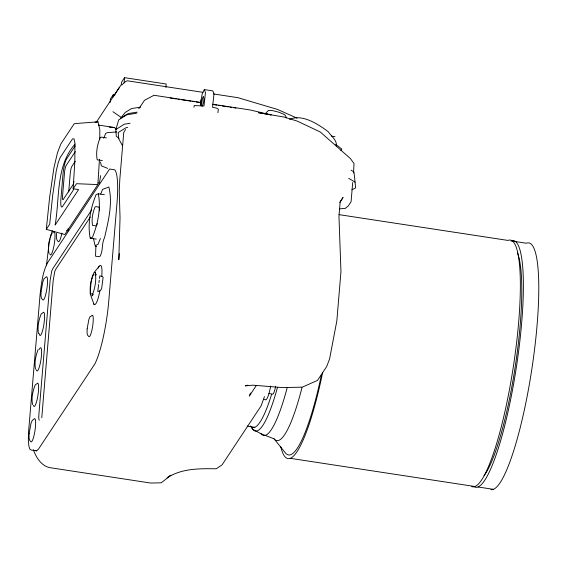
<?xml version="1.0" encoding="UTF-8"?>
<svg xmlns="http://www.w3.org/2000/svg" width="567" height="567" viewBox="0 0 567 567"><rect width="100%" height="100%" fill="white"/><g stroke="black" fill="none" stroke-linecap="round" stroke-linejoin="round"><path stroke-width="0.85" d="M99.785 139.276L99.827 129.595L97.992 121.82L76.821 123.457L74.185 123.776L60.839 143.947L57.494 152.665L53.978 167.563L49.648 197.153L46.303 229.352L64.815 234.547L97.871 184.587L99.445 159.455M56.53 233.278L56.424 237.644L56.948 239.933L58.203 241.577A11.794 2.091 -81.3 0 0 61.888 233.087M93.527 303.409A19.866 3.515 -81.3 0 0 98.304 297.795L99.912 290.914L101.592 288.872L103.144 277.242L101.862 276.384L102.01 270.09A19.866 3.515 -81.3 0 0 98.183 268.085M41.781 417.709L53.156 280.743L54.772 271.402L55.913 268.999L90.337 216.977M201.037 99.778L200.768 104.484L201.398 106.072M201.498 105.497L202.49 98.134L203.397 96.34C204.496 99.452 203.546 103.194 202.306 106.157M75.042 144.089C55.523 166.273 59.925 197.996 55.112 225.085L78.579 189.619L73.143 188.79L74.83 161.808L74.915 142.792L73.972 138.787L72.441 138.979L60.166 157.534L58.224 162.58L56.239 171.021L52.688 195.275L49.676 224.256L46.303 229.352M46.451 265.59L49.017 243.803M68.692 191.972L70.28 173.126A5.422 0.957 -81.3 0 1 71.846 166.429L75.255 161.283M110.133 102.436L110.423 99.012L113.301 94.661L115.037 94.923M113.301 94.661L113.102 96.978L121.473 84.334L121.664 82.017L124.549 77.665L166.181 84.015L165.89 87.438M124.116 82.803L124.549 77.665M119.318 253.605L118.801 259.785L120.041 217.572L119.247 191.036L119.807 179.441L123.755 132.423L125.548 129.588M352.702 182.51L351.086 201.689L348.195 206.062L345.218 208.408L339.668 208.847M353.503 172.921L354.035 163.587L350.441 158.583L320.206 131.941L297.356 121.161L284.393 117.1L258.41 112.67L271.175 114.91L250.146 109.963L212.547 104.222M68.047 228.806L67.834 230.826L66.481 230.62M91.004 282.848L90.139 293.635L93.98 304.316M98.672 284.528L97.737 291.495L99.912 290.914M98.906 282.784L99.253 280.169M99.487 278.425L99.835 275.81L101.862 276.384M193.957 107.312L194.19 105.561L204.007 105.986L205.452 92.485L204.304 89.607L212.852 90.911L214 93.789L212.547 107.291L216.474 108.077L218.352 109.247L217.884 112.748M200.342 104.938L202.213 93.718L204.304 89.607M100.671 175.642L99.402 183.127L98.048 182.921M49.131 242.981L50.109 238.835M50.498 237.176L52.27 230.656M91.11 282.054L92.449 276.32L93.931 272.734L99.048 266.476M264.463 396.609L261.103 405.88L222.08 464.848L216.289 468.789C199.492 468.54 181.723 468.321 167.116 477.846L169.653 475.94M119.113 138.249L116.285 136.293L115.838 129.552L118.723 119.857L126.618 114.86L136.562 113.202M250.529 393.016L249.296 396.12L256.426 385.347M51.597 233.377C49.145 239.508 47.656 246.532 48.96 253.073M103.69 138.249L105.724 133.316L107.404 132.643L116.845 131.913M38.173 349.478C35.728 355.601 34.233 362.625 35.537 369.167M100.728 193.971L102.641 189.357L108.864 187.004C112.911 203.737 108.262 221.236 104.555 237.651C101.436 243.449 103.407 250.593 100.012 256.341L98.559 256.653L95.54 256.192L95.922 245.242L97.949 244.483L100.402 238.579M340.902 150.524L341.83 149.086L335.643 144.323M75.191 145.903L66.438 159.129A12.169 2.155 -81.3 0 0 63.043 173.615L60.86 199.648A12.169 2.155 -81.3 0 0 62.455 206.594L72.661 191.164A12.169 2.155 -81.3 0 0 73.753 188.563M75.354 151.58L66.105 165.557A5.422 0.957 -81.3 0 0 64.539 172.248L62.526 196.239A5.422 0.957 -81.3 0 0 63.263 199.449L72.994 184.736A5.422 0.957 -81.3 0 0 74.008 181.688M96.532 121.919L119.509 87.19M73.143 188.79L76.51 183.701L97.871 184.587M91.677 209.918L52.894 268.538L51.753 270.941L50.137 280.282L38.925 413.775L38.719 418.113L39.215 420.253M339.753 202.419L343.056 197.422L340.15 202.022L338.96 216.211L340.965 271.685L336.833 320.915L329.555 359.109L326.613 366.672L317.548 380.365L302.275 387.169L282.522 387.587L252.818 385.17L245.298 385.886L247.843 385.156M138.78 108.807L144.5 100.295L153.976 95.284L201.186 102.492M93.271 294.273L91.989 295.896C94.93 288.539 96.723 280.105 95.15 272.245L96.206 274.974A9.845 1.744 -81.3 0 0 95.242 275.364M36.607 450.871L38.506 449.085L94.845 363.943A51.725 9.157 -81.3 0 0 108.765 301.084L116.958 203.51A52.263 9.249 -81.3 0 0 114.775 169.824L109.58 169.03L47.635 262.634C42.575 272.28 41.434 283.415 40.129 294.075L28.478 432.777L28.35 440.233L28.832 445.882L29.881 449.255L31.412 450.078L36.607 450.871L35.671 450.368M121.749 85L125.647 81.457L127.412 80.812L203.092 92.357M170.88 475.21L161.276 482.808L150.716 483.049L51.186 467.86C41.774 466.811 36.245 457.746 33.304 449.617M115.838 129.552L124.265 124.208L130.119 123.237M351.866 189.832L355.658 187.868L353.985 171.936L351.093 170.199M289.553 119.389C302.31 113.591 318.512 124.407 328.321 131.799C331.298 136.434 337.4 140.212 336.337 146.435M94.094 274.655L93.13 275.038C90.798 280.871 89.373 287.561 90.621 293.791L92.733 294.117M104.349 194.729L98.311 193.808L96.071 194.637C90.614 208.181 87.361 223.71 90.203 238.19L96.241 239.111M90.203 238.19L92.435 237.36C97.893 223.816 101.146 208.287 98.311 193.808M127.688 127.483L125.966 127.759L118.227 132.536L118.645 138.603L122.21 145.223M140.581 107.142L131.636 108.524L125.264 112.386L120.771 118.035L128.17 113.556L137.257 112.146M95.093 122.174L97.992 121.82M109.176 127.143L113.995 127.44L116.27 128.78M213.532 93.952L237.892 97.673L277.575 109.459L296.995 118.127M170.171 98.027L176.238 98.949M177.967 99.218L179.696 99.48M181.433 99.742L190.959 101.195M192.688 101.465L194.417 101.727M196.154 101.989L201.349 102.783M212.604 104.498L216.934 105.164M218.664 105.427L220.4 105.689M222.129 105.951L228.189 106.88M229.926 107.142L231.655 107.411M233.384 107.673L235.985 108.07M98.297 125.038L113.995 127.44M106.447 137.901L101.316 137.115L100.168 137.575C97.404 144.493 95.724 152.417 97.198 159.795L102.329 160.581M339.059 214.652L507.961 240.422A124.797 22.092 -81.3 0 1 513.865 363.234A124.797 22.092 -81.3 0 1 471.687 486.564M268.871 393.526L272.323 394.058A10.468 1.85 -81.3 0 0 275.569 386.644M263.442 399.303L265.115 399.558A17.074 3.019 -81.3 0 0 270.679 386.063M247.077 426.129L254.774 427.305M290.382 458.349L475.033 486.529M478.052 486.989L493.46 489.335M331.539 136.087L334.984 136.725M250.345 425.916L252.818 429.396L261.033 433.748L274.074 438.837L285.477 452.983A121.076 21.433 -81.3 0 0 321.503 374.631M107.687 168.378L101.373 165.84L100.508 162.063M348.712 178.3L355.126 182.163M112.925 111.713L121.572 117.645M96.418 246.659L95.065 245.561L93.583 238.955M266.993 114.286L266.008 112.975L268.34 110.53L272.195 110.537L278.914 112.223L284.563 114.612L285.832 116.299L286.122 118M38.521 333.694C37.209 327.152 38.705 320.128 41.15 314.005L42.78 312.871A11.794 2.091 -81.3 0 1 43.744 325.281A11.794 2.091 -81.3 0 1 39.258 333.637M32.56 404.64C31.256 398.098 32.744 391.074 35.197 384.95L36.82 383.816A11.794 2.091 -81.3 0 1 37.911 395.454A11.794 2.091 -81.3 0 1 33.432 405.341M52.667 233.292A11.794 2.091 -81.3 0 1 54.489 242.669A11.794 2.091 -81.3 0 1 49.825 253.775M271.657 394.2A99.338 17.584 -81.3 0 1 252.428 427.447M490.916 489.626A124.797 22.092 -81.3 0 0 532.633 363.731A124.797 22.092 -81.3 0 0 526.382 243.236L510.98 240.883A124.797 22.092 -81.3 0 1 516.891 363.695A124.797 22.092 -81.3 0 1 474.707 487.025M517.458 253.045A117.971 20.88 -81.3 0 1 515.417 365.375A117.971 20.88 -81.3 0 1 484.076 475.685M322.588 372.781A124.797 22.092 -81.3 0 1 280.75 446.598M287.178 387.729A105.554 18.683 -81.3 0 1 261.033 433.748M301.991 387.608A108.658 19.235 -81.3 0 1 274.074 438.837M277.405 387.693A102.443 18.137 -81.3 0 1 252.117 428.404M99.494 210.718A9.618 1.701 -81.3 0 0 98.984 207.118L95.958 206.657L95.022 207.012C92.719 212.71 91.358 219.245 92.549 225.34L95.568 225.801A9.618 1.701 -81.3 0 0 97.368 223.561M39.251 349.385A11.794 2.091 -81.3 0 1 41.072 358.769A11.794 2.091 -81.3 0 1 36.408 369.868M29.158 433.457L29.059 437.83L29.583 440.112L30.838 441.764A11.794 2.091 -81.3 0 0 35.154 429.403A11.794 2.091 -81.3 0 0 33.843 419.289L32.22 420.423L30.987 423.414L29.158 433.457M41.072 291.573L40.973 295.939L41.497 298.221L42.752 299.872A11.794 2.091 -81.3 0 0 47.068 287.512A11.794 2.091 -81.3 0 0 45.757 277.398L44.134 278.532L42.901 281.523L41.072 291.573M87.141 328.903L87.042 332.971L87.531 335.097L88.821 336.536A10.865 1.921 -81.3 0 0 92.804 325.146A10.865 1.921 -81.3 0 0 91.592 315.84L89.983 316.762L88.835 319.547L87.141 328.903"/></g></svg>
